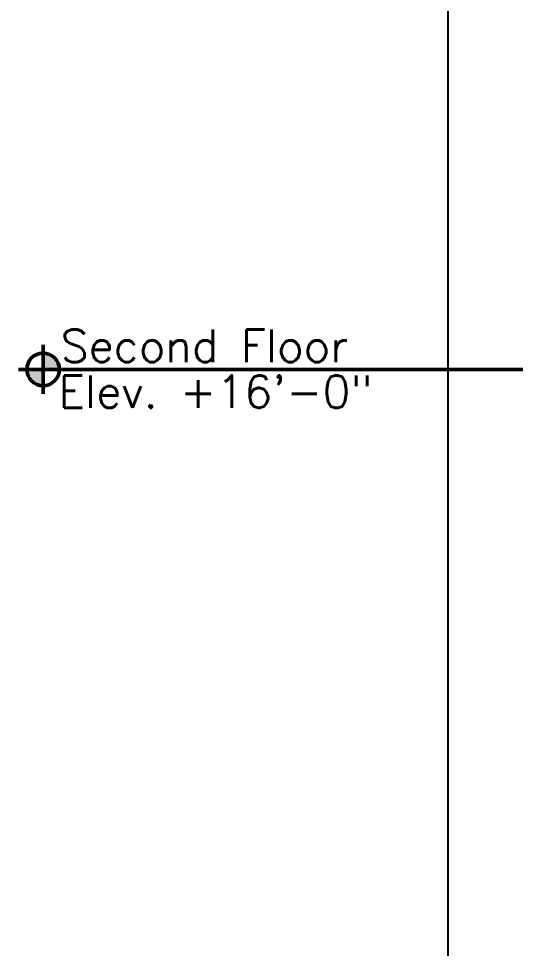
# Model space of a CAD drawing. Header units: inches. Extents: x 3850 to 5846, y -3 to 909.
# Drawn here: x 5023.7 to 5069.4, y 195.7 to 281.3 of the extents above; entities that cross this region are included whole.
import ezdxf

# ---------------------------------------------------------------- set-up
doc = ezdxf.new("R2010")
doc.units = ezdxf.units.IN
doc.header["$LTSCALE"] = 0.5
doc.header["$MEASUREMENT"] = 0
doc.layers.get('0').update_dxf_attribs({"lineweight": 18})
doc.layers.get('Defpoints').update_dxf_attribs({"color": 140, "lineweight": 18})
doc.layers.add('A-Anno-Dims', color=211, linetype='Continuous', lineweight=18)
doc.layers.add('A-Detl-Wide', color=213, linetype='Continuous', lineweight=50)
doc.styles.add('Arch-Dim', font='romans.shx', dxfattribs={"width": 0.75})
doc.styles.add('RomanS', font='romans.shx')
doc.dimstyles.new('Aec-Arch-I-96', dxfattribs={"dimscale": 96, "dimtxt": 0.09375, "dimasz": 0.0625, "dimexe": 0.0625, "dimexo": 0.0625, "dimgap": 0.03125, "dimtad": 1, "dimdec": 4, "dimzin": 3, "dimdsep": 46, "dimlunit": 4, "dimtxsty": 'Arch-Dim', "dimblk": 'ARCHTICK', "dimcen": 0.09375, "dimazin": 2, "dimtfac": 0.75, "dimtdec": 4, "dimtix": 1, "dimtmove": 2, "dimatfit": 2, "dimfxl": 1, "dimtolj": 1, "dimtzin": 0, "dimarcsym": 0})

# ---------------------------------------------------------------- blocks, each defined once
blk = doc.blocks.new('Anno_Elevation_Label_1')
at = {"linetype": 'ByBlock'}
h = blk.add_hatch(color=0, dxfattribs=at)
h.paths.add_polyline_path([(-0.7799, 0.0469), (-0.7799, 0), (-0.733, 0, 0.414214)])
h.paths.add_polyline_path([(-0.7799, 0), (-0.8268, 0, 0.414214), (-0.7799, -0.0469)])
at = {"color": 0, "linetype": 'ByBlock'}
for p, q in [((-0.7799, -0.0703), (-0.7799, 0.0703)), ((-0.8502, 0), (0, 0))]:
    blk.add_line(p, q, dxfattribs=at)
blk.add_circle((-0.7799, 0), 0.0469, dxfattribs=at)
at = {"color": 0, "linetype": 'ByBlock', "style": 'RomanS'}
for tag, p in [('LABEL', (-0.7308, 0.0207)), ('ELEVATION', (-0.7308, -0.111))]:
    blk.add_attdef(tag, p, '', height=0.0938, dxfattribs=at)
blk = doc.blocks.new('_ArchTick')
at = {"color": 0, "linetype": 'ByBlock', "const_width": 0.15}
blk.add_lwpolyline([(-0.5, -0.5), (0.5, 0.5)], dxfattribs=at)
blk = doc.blocks.new('*D199')
at = {"layer": 'A-Anno-Dims', "color": 0, "lineweight": -2, "transparency": 16777216}
for p, q in [((5121.253, 810.25), (5061.252, 810.25)), ((5063.252, 57), (5063.252, 810.25)), ((5121.253, 57), (5061.252, 57))]:
    blk.add_line(p, q, dxfattribs=at)
at = {"layer": 'Defpoints', "color": 0, "transparency": 16777216}
for p in [(5063.252, 810.25), (5123.253, 810.25), (5123.253, 57)]:
    blk.add_point(p, dxfattribs=at)
at = {"layer": 'A-Anno-Dims', "color": 0, "lineweight": -2, "transparency": 16777216, "xscale": 2, "yscale": 2, "zscale": 2}
for p, rotation in [((5063.252, 810.25), 90), ((5063.252, 57), 270)]:
    blk.add_blockref('_ArchTick', p, dxfattribs=dict(at, rotation=rotation))
at = {"layer": 'A-Anno-Dims', "color": 0, "transparency": 16777216, "insert": (5059.627, 433.625), "char_height": 3, "attachment_point": 5, "rotation": 90, "style": 'Arch-Dim'}
blk.add_mtext('\\A1;62\'-9{\\H0.750000x;\\S1/4;}"', dxfattribs=at)

msp = doc.modelspace()

# ---------------------------------------------------------------- linework, layer by layer
at = {"layer": 'A-Detl-Wide'}
msp.add_line((5050.9211, 248.99998), (5118.86589, 248.99998), dxfattribs=at)

# ---------------------------------------------------------------- block references
ref = msp.add_blockref('Anno_Elevation_Label_1', (5050.9211, 248.99998), dxfattribs=dict(at, xscale=32, yscale=32, zscale=32))
ref.add_attrib('ELEVATION', ' Elev. +16\'-0"', (5025.33099, 245.44866), dxfattribs={"layer": '0', "color": 0, "linetype": 'ByBlock', "height": 3, "style": 'RomanS'})
ref.add_attrib('LABEL', 'Second Floor', (5027.58079, 249.66308), dxfattribs={"layer": '0', "color": 0, "linetype": 'ByBlock', "height": 3, "style": 'RomanS'})

# ---------------------------------------------------------------- dimensions: what is measured, and where the dimension line sits
at = {"layer": 'A-Anno-Dims'}
dim = msp.add_linear_dim(base=(5063.25237, 810.24998), p1=(5123.25292, 57.00008), p2=(5123.25292, 810.24998), angle=90, dimstyle='Aec-Arch-I-96', override={"dimscale": 32}, dxfattribs=at)
dim.commit()
dim.dimension.update_dxf_attribs({"geometry": '*D199', "text_midpoint": (5059.62737, 433.62503)})

doc.saveas('drawing.dxf')
